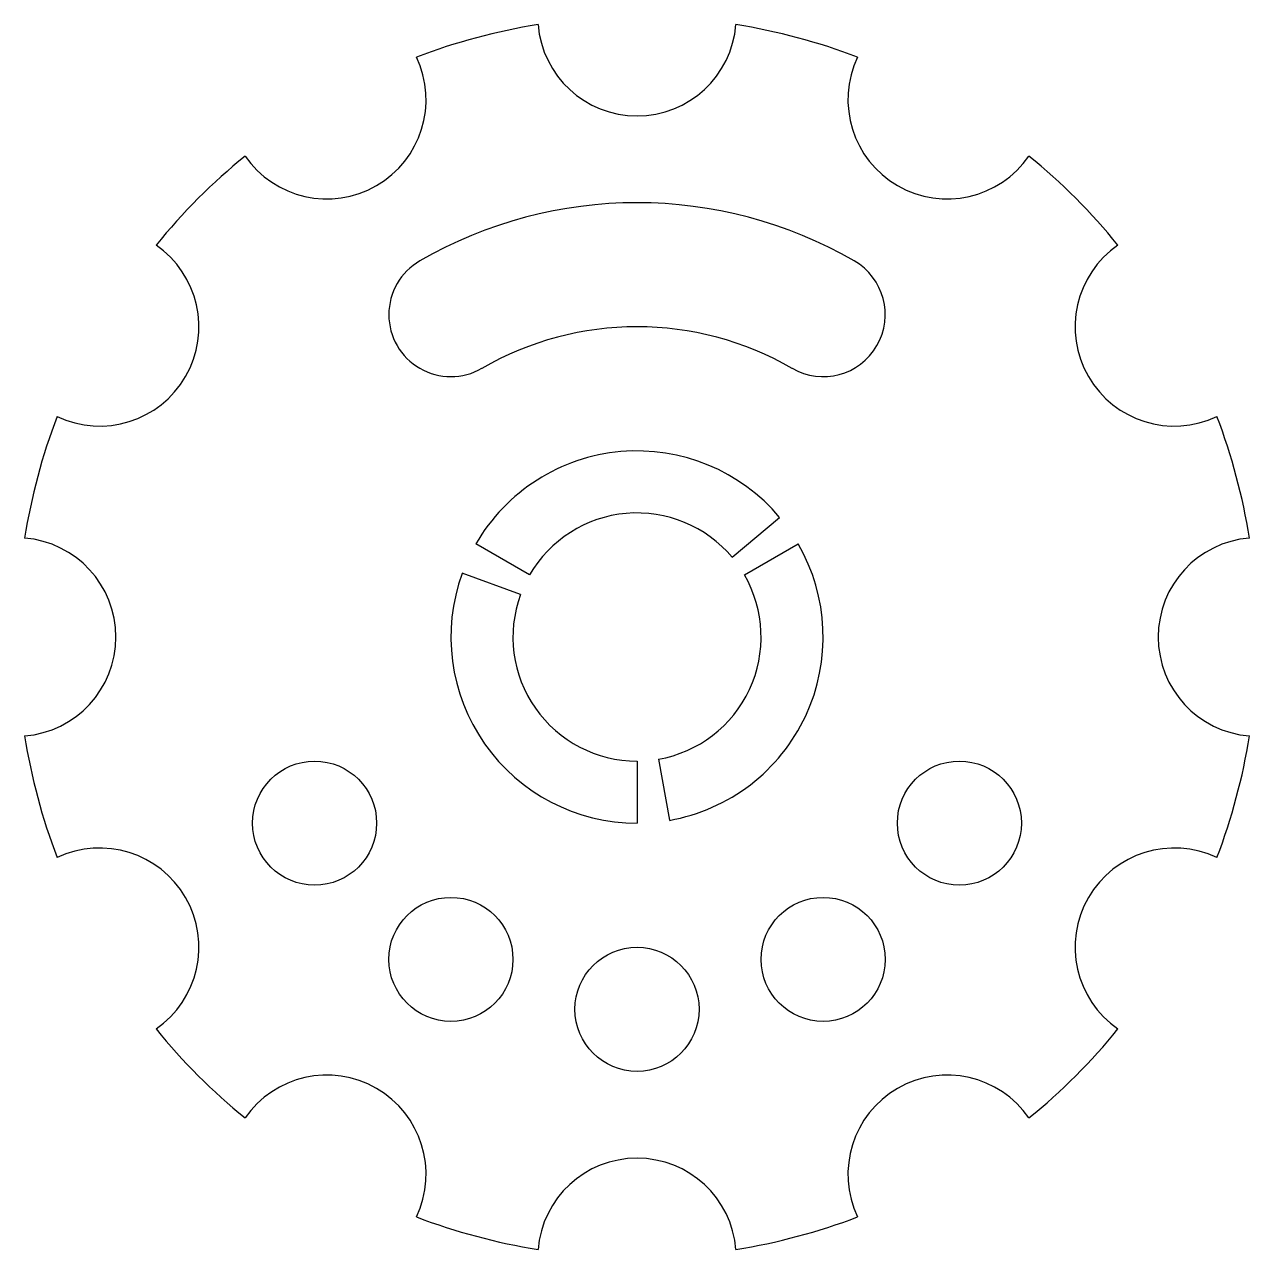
# Model space of a CAD drawing. Header units: millimetres. Extents: x 2861.2 to 2881, y 1736 to 1755.8.
import ezdxf

# ---------------------------------------------------------------- set-up
doc = ezdxf.new("R2010")
doc.units = ezdxf.units.MM

msp = doc.modelspace()

# ---------------------------------------------------------------- linework, layer by layer
for p, q in [((2872.617, 1747.199), (2873.383, 1747.842)), ((2869.353, 1746.913), (2868.487, 1747.413)), ((2872.817, 1746.913), (2873.683, 1747.413)), ((2869.205, 1746.598), (2868.266, 1746.94)), ((2871.085, 1743.913), (2871.085, 1742.913)), ((2871.432, 1743.944), (2871.606, 1742.959))]:
    msp.add_line(p, q)
for centre in [(2865.888, 1742.913), (2876.281, 1742.913), (2868.085, 1740.717), (2874.085, 1740.717), (2871.085, 1739.913)]:
    msp.add_circle(centre, 1)
for centre, radius, start, end in [((2871.085, 1745.913), 10, 99.1771, 110.8229), ((2871.085, 1755.913), 1.6, 184.5886, 355.4114), ((2871.085, 1745.913), 10, 69.1771, 80.8229), ((2866.085, 1754.574), 1.6, 214.5886, 25.4114), ((2876.085, 1754.574), 1.6, 154.5886, 325.4114), ((2871.085, 1745.913), 10, 129.1771, 140.8229), ((2871.085, 1745.913), 10, 39.1771, 50.8229), ((2871.085, 1745.913), 7, 60, 120), ((2862.424, 1750.913), 1.6, 244.5886, 55.4114), ((2879.745, 1750.913), 1.6, 124.5886, 295.4114), ((2868.085, 1751.11), 1, 120, 300), ((2874.085, 1751.11), 1, 240, 60), ((2871.085, 1745.913), 5, 60, 120), ((2871.085, 1745.913), 10, 159.1771, 170.8229), ((2871.085, 1745.913), 10, 9.1771, 20.8229), ((2871.085, 1745.913), 3, 40, 150), ((2871.085, 1745.913), 2, 40, 150), ((2861.085, 1745.913), 1.6, 274.5886, 85.4114), ((2871.085, 1745.913), 3, 280, 30), ((2881.085, 1745.913), 1.6, 94.5886, 265.4114), ((2871.085, 1745.913), 3, 160, 270), ((2871.085, 1745.913), 2, 280, 30), ((2871.085, 1745.913), 2, 160, 270), ((2871.085, 1745.913), 10, 189.1771, 200.8229), ((2871.085, 1745.913), 10, 339.1771, 350.8229), ((2862.424, 1740.913), 1.6, 304.5886, 115.4114), ((2879.745, 1740.913), 1.6, 64.5886, 235.4114), ((2871.085, 1745.913), 10, 219.1771, 230.8229), ((2871.085, 1745.913), 10, 309.1771, 320.8229), ((2866.085, 1737.253), 1.6, 334.5886, 145.4114), ((2876.085, 1737.253), 1.6, 34.5886, 205.4114), ((2871.085, 1735.913), 1.6, 4.5886, 175.4114), ((2871.085, 1745.913), 10, 249.1771, 260.8229), ((2871.085, 1745.913), 10, 279.1771, 290.8229)]:
    msp.add_arc(centre, radius, start, end)

doc.saveas('drawing.dxf')
